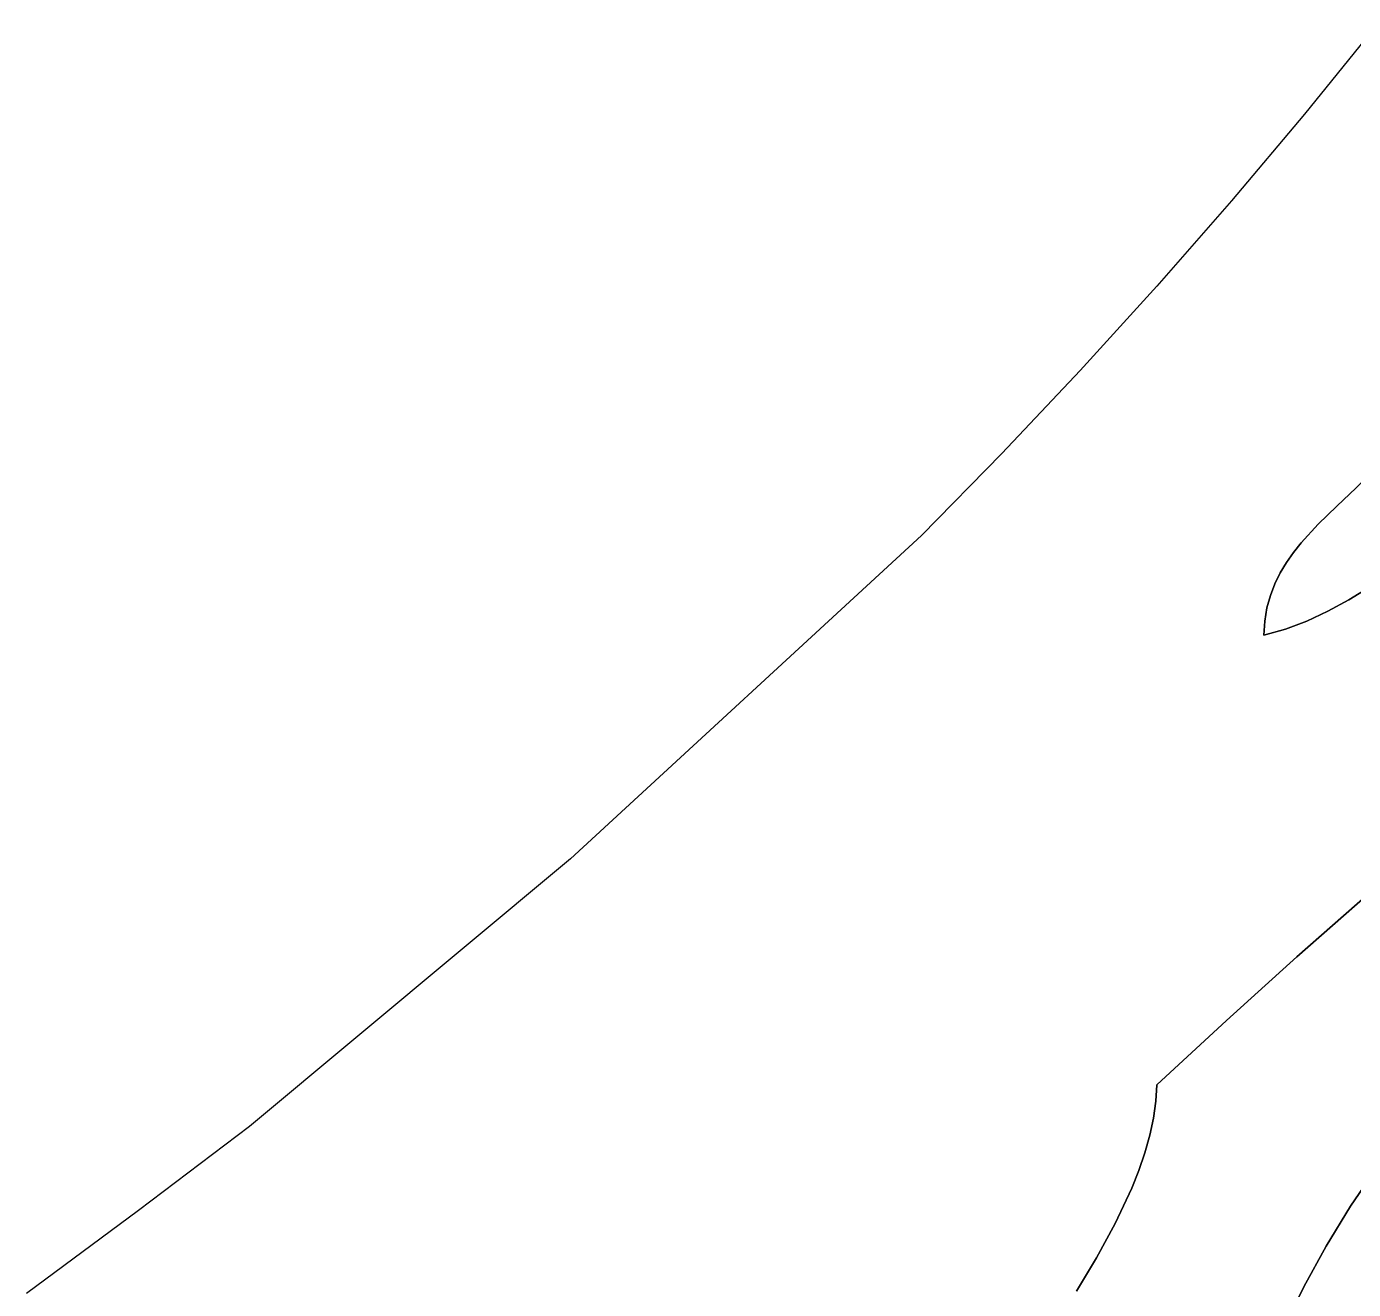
# Model space of a CAD drawing. Header units: inches. Extents: x 37.5 to 70.3, y 17.4 to 61.6.
# Drawn here: x 39.173 to 42.397, y 27.514 to 30.583 of the extents above; entities that cross this region are included whole.
import ezdxf

# ---------------------------------------------------------------- set-up
doc = ezdxf.new("R2010")
doc.units = ezdxf.units.IN
doc.layers.add('SURFACES_FOR_SKETCHUP', color=7, linetype='Continuous')

msp = doc.modelspace()

# ---------------------------------------------------------------- linework, layer by layer
at = {"layer": 'SURFACES_FOR_SKETCHUP'}
for points, invisible_edges in [([(42.4503, 30.5831), (42.2777, 30.3698), (43.0738, 30.2645)], 10), ([(42.2777, 30.3698), (42.1005, 30.1595), (42.4508, 29.5087)], 10), ([(42.4508, 29.5087), (43.0738, 30.2645), (42.2777, 30.3698)], 10), ([(42.1005, 30.1595), (41.9189, 29.9521), (42.4508, 29.5087)], 10), ([(41.9189, 29.9521), (41.7327, 29.7474), (42.311, 29.3737)], 10), ([(42.311, 29.3737), (42.3562, 29.4177), (41.9189, 29.9521)], 10), ([(42.4035, 29.4621), (42.4508, 29.5087), (41.9189, 29.9521)], 10), ([(42.3562, 29.4177), (42.4035, 29.4621), (41.9189, 29.9521)], 10), ([(41.7327, 29.7474), (41.5422, 29.5454), (42.2185, 29.2553)], 10), ([(42.2185, 29.2553), (42.2337, 29.2808), (41.7327, 29.7474)], 10), ([(42.2337, 29.2808), (42.2508, 29.3051), (41.7327, 29.7474)], 10), ([(42.2695, 29.3286), (42.311, 29.3737), (41.7327, 29.7474)], 10), ([(42.2508, 29.3051), (42.2695, 29.3286), (41.7327, 29.7474)], 10), ([(41.5422, 29.5454), (41.3472, 29.3459), (42.1813, 29.1382)], 10), ([(42.1813, 29.1382), (42.1866, 29.1701), (41.5422, 29.5454)], 10), ([(42.1866, 29.1701), (42.1948, 29.2002), (41.5422, 29.5454)], 10), ([(42.1948, 29.2002), (42.2055, 29.2285), (41.5422, 29.5454)], 10), ([(42.2055, 29.2285), (42.2185, 29.2553), (41.5422, 29.5454)], 10), ([(42.3562, 29.4177), (42.533, 29.2908), (42.4035, 29.4621)], 3), ([(42.311, 29.3737), (42.4845, 29.2545), (42.3562, 29.4177)], 3), ([(42.533, 29.2908), (42.3562, 29.4177), (42.4845, 29.2545)], 3), ([(42.2695, 29.3286), (42.4353, 29.2206), (42.311, 29.3737)], 3), ([(42.4845, 29.2545), (42.311, 29.3737), (42.4353, 29.2206)], 3), ([(40.495, 28.5603), (41.9191, 28.011), (41.3472, 29.3459)], 3), ([(42.179, 29.1041), (42.1813, 29.1382), (41.3472, 29.3459)], 10), ([(42.179, 29.1041), (41.3472, 29.3459), (42.0884, 28.1675)], 11), ([(42.0884, 28.1675), (41.3472, 29.3459), (41.9191, 28.011)], 3), ([(42.2337, 29.2808), (42.3346, 29.1621), (42.2508, 29.3051)], 3), ([(42.2508, 29.3051), (42.3853, 29.1897), (42.2695, 29.3286)], 3), ([(42.3853, 29.1897), (42.2508, 29.3051), (42.3346, 29.1621)], 3), ([(42.4353, 29.2206), (42.2695, 29.3286), (42.3853, 29.1897)], 3), ([(42.2185, 29.2553), (42.3346, 29.1621), (42.2337, 29.2808)], 3), ([(42.2185, 29.2553), (42.2055, 29.2285), (42.2833, 29.1384)], 10), ([(42.3346, 29.1621), (42.2185, 29.2553), (42.2833, 29.1384)], 3), ([(42.2055, 29.2285), (42.1948, 29.2002), (42.2833, 29.1384)], 10), ([(42.3853, 29.1897), (42.7826, 28.7743), (42.4353, 29.2206)], 3), ([(42.1813, 29.1382), (42.2315, 29.1189), (42.1866, 29.1701)], 3), ([(42.1948, 29.2002), (42.1866, 29.1701), (42.2315, 29.1189)], 10), ([(42.2833, 29.1384), (42.1948, 29.2002), (42.2315, 29.1189)], 3), ([(42.3346, 29.1621), (42.6065, 28.6256), (42.3853, 29.1897)], 3), ([(42.6065, 28.6256), (42.7826, 28.7743), (42.3853, 29.1897)], 10), ([(42.1813, 29.1382), (42.179, 29.1041), (42.2315, 29.1189)], 8), ([(42.2833, 29.1384), (42.2315, 29.1189), (42.6065, 28.6256)], 10), ([(42.3346, 29.1621), (42.2833, 29.1384), (42.6065, 28.6256)], 10), ([(42.2315, 29.1189), (42.179, 29.1041), (42.4321, 28.4748)], 10), ([(42.6065, 28.6256), (42.2315, 29.1189), (42.4321, 28.4748)], 3), ([(42.2594, 28.3222), (42.179, 29.1041), (42.0884, 28.1675)], 3), ([(42.2594, 28.3222), (42.4321, 28.4748), (42.179, 29.1041)], 10), ([(40.495, 28.5603), (39.7152, 27.9103), (41.0105, 26.9464)], 10), ([(41.3931, 27.2479), (41.4471, 27.306), (40.495, 28.5603)], 10), ([(41.2741, 27.1406), (41.3352, 27.193), (40.495, 28.5603)], 10), ([(41.1449, 27.0415), (41.2105, 27.0903), (40.495, 28.5603)], 10), ([(41.3352, 27.193), (41.3931, 27.2479), (40.495, 28.5603)], 10), ([(41.0105, 26.9464), (41.1449, 27.0415), (40.495, 28.5603)], 10), ([(41.2105, 27.0903), (41.2741, 27.1406), (40.495, 28.5603)], 10), ([(41.4967, 27.3677), (40.495, 28.5603), (41.4471, 27.306)], 3), ([(41.9191, 28.011), (40.495, 28.5603), (41.4967, 27.3677)], 11), ([(42.2594, 28.3222), (42.6726, 28.079), (42.4321, 28.4748)], 3), ([(42.0884, 28.1675), (42.5229, 27.9031), (42.2594, 28.3222)], 3), ([(42.5958, 27.9925), (42.2594, 28.3222), (42.5229, 27.9031)], 3), ([(42.6726, 28.079), (42.2594, 28.3222), (42.5958, 27.9925)], 3), ([(41.9169, 27.9713), (41.911, 27.9305), (42.0884, 28.1675)], 10), ([(42.3898, 27.7165), (42.0884, 28.1675), (41.911, 27.9305)], 11), ([(41.9191, 28.011), (41.9169, 27.9713), (42.0884, 28.1675)], 2), ([(42.4541, 27.8111), (42.0884, 28.1675), (42.3898, 27.7165)], 3), ([(42.5229, 27.9031), (42.0884, 28.1675), (42.4541, 27.8111)], 3), ([(41.9191, 28.011), (41.4967, 27.3677), (41.858, 27.7605)], 11), ([(41.858, 27.7605), (41.8751, 27.8035), (41.9191, 28.011)], 10), ([(41.8898, 27.8464), (41.9191, 28.011), (41.8751, 27.8035)], 3), ([(41.8898, 27.8464), (41.9019, 27.8888), (41.9191, 28.011)], 10), ([(41.911, 27.9305), (41.9191, 28.011), (41.9019, 27.8888)], 3), ([(41.911, 27.9305), (41.9169, 27.9713), (41.9191, 28.011)], 8), ([(41.911, 27.9305), (41.9019, 27.8888), (42.3898, 27.7165)], 10), ([(39.4454, 27.7061), (40.392, 26.5222), (39.7152, 27.9103)], 3), ([(40.876, 26.8512), (41.0105, 26.9464), (39.7152, 27.9103)], 10), ([(40.7463, 26.7517), (39.7152, 27.9103), (40.6849, 26.699)], 3), ([(40.6849, 26.699), (39.7152, 27.9103), (40.392, 26.5222)], 11), ([(40.8102, 26.8023), (39.7152, 27.9103), (40.7463, 26.7517)], 3), ([(40.876, 26.8512), (39.7152, 27.9103), (40.8102, 26.8023)], 3), ([(41.9019, 27.8888), (41.8898, 27.8464), (42.3303, 27.6196)], 10), ([(42.3303, 27.6196), (42.3898, 27.7165), (41.9019, 27.8888)], 10), ([(41.8898, 27.8464), (41.8751, 27.8035), (42.3303, 27.6196)], 10), ([(41.8751, 27.8035), (41.858, 27.7605), (42.3303, 27.6196)], 10), ([(42.4541, 27.8111), (42.3898, 27.7165), (43.2121, 27.5179)], 10), ([(41.818, 27.6746), (41.858, 27.7605), (41.4967, 27.3677)], 10), ([(41.858, 27.7605), (41.818, 27.6746), (42.2759, 27.5206)], 10), ([(42.2759, 27.5206), (42.3303, 27.6196), (41.858, 27.7605)], 10), ([(39.1735, 27.5047), (39.6632, 26.2954), (39.4454, 27.7061)], 3), ([(39.6632, 26.2954), (40.2472, 26.4042), (39.4454, 27.7061)], 11), ([(40.392, 26.5222), (39.4454, 27.7061), (40.3218, 26.4582)], 11), ([(40.3218, 26.4582), (39.4454, 27.7061), (40.2472, 26.4042)], 3), ([(42.3898, 27.7165), (42.3303, 27.6196), (43.2131, 27.4512)], 10), ([(43.2131, 27.4512), (43.2121, 27.5179), (42.3898, 27.7165)], 10), ([(41.7724, 27.5906), (41.818, 27.6746), (41.4967, 27.3677)], 10), ([(41.818, 27.6746), (41.7724, 27.5906), (42.2269, 27.4197)], 10), ([(42.2269, 27.4197), (42.2759, 27.5206), (41.818, 27.6746)], 10), ([(41.7724, 27.5906), (41.4967, 27.3677), (41.7237, 27.5103)], 3), ([(41.7724, 27.5906), (41.7237, 27.5103), (42.1836, 27.3169)], 10), ([(42.1836, 27.3169), (42.2269, 27.4197), (41.7724, 27.5906)], 10), ([(42.3303, 27.6196), (42.2759, 27.5206), (43.2169, 27.3845)], 10), ([(43.2169, 27.3845), (43.2131, 27.4512), (42.3303, 27.6196)], 10), ([(42.2759, 27.5206), (42.2269, 27.4197), (43.2235, 27.3181)], 10), ([(43.2235, 27.3181), (43.2169, 27.3845), (42.2759, 27.5206)], 10)]:
    msp.add_3dface(points, dxfattribs=dict(at, invisible_edges=invisible_edges))

doc.saveas('drawing.dxf')
